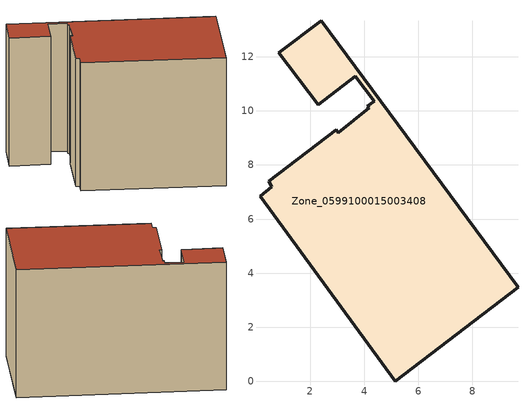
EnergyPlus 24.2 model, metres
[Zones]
Zone_0599100015003408
 floor ground (C_G): 3.04,9.19 4.19,10.11 4.12,10.18 4.36,10.37 3.67,11.28 2.3,10.23 0.84,12.15 2.4,13.34 9.68,3.48 5.14,0 0.14,6.85 0.58,7.2 0.47,7.4 2.96,9.3 z3.71
 wall outside (C_F): 2.4,13.34 0.84,12.15 2.3,10.23 3.67,11.28 4.36,10.37 4.12,10.18 4.19,10.11 3.04,9.19 2.96,9.3 0.47,7.4 0.58,7.2 0.14,6.85 5.14,0 9.68,3.48 2.4,13.34 z3.71:11.92
 roof outside (C_R): 4.19,10.11 3.04,9.19 2.96,9.3 0.47,7.4 0.58,7.2 0.14,6.85 5.14,0 9.68,3.48 2.4,13.34 0.84,12.15 2.3,10.23 3.67,11.28 4.36,10.37 4.12,10.18 z11.92
[BUILDING]
Pand.0599100015003408: North Axis=0; Terrain=City; Loads Convergence Tolerance Value=0.04; Temperature Convergence Tolerance Value=0.4; Solar Distribution=FullExterior; Maximum Number of Warmup Days=25; Minimum Number of Warmup Days=1
[Site:Location]
Rotterdam.The.Hague.AP_ZH_NLD Design_Conditions: Latitude=51.96; Longitude=4.45; Time Zone=1; Elevation=-4.5
[SITE:GROUNDTEMPERATURE:BUILDINGSURFACE]
18, 18, 18, 18, 18, 18, 18, 18, 18, 18, 18, 18
[MATERIAL] Thermal Absorptance=0.9; Solar Absorptance=0.7; Visible Absorptance=0.7
Name | Roughness | Thickness | Conductivity | Density | Specific Heat
G.TI.1975-1991 | MediumSmooth | 0.15 | 0.288461 | 540 | 1210
F.TI.1975-1991 | Rough | 0.3 | 0.230769 | 1920 | 840
R.TI.1975-1991 | MediumRough | 0.2 | 0.153846 | 1500 | 1000
[CONSTRUCTION]
C_G: G.TI.1975-1991
C_F: F.TI.1975-1991
C_R: R.TI.1975-1991
[ZONE]
Zone_0599100015003408: Type=1; Multiplier=1; Ceiling Height=Autocalculate; Volume=Autocalculate; Floor Area=autocalculate; Part of Total Floor Area=Yes
[ZONEINFILTRATION:DESIGNFLOWRATE]
Infil_Zone_0599100015003408: Zone or ZoneList or Space or SpaceList=Zone_0599100015003408; Schedule=AlwaysOn; Design Flow Rate Calculation Method=Flow/Area; Flow Rate per Floor Area=0.003; Constant Term Coefficient=1; Temperature Term Coefficient=0; Velocity Term Coefficient=0; Velocity Squared Term Coefficient=0
[HVACTEMPLATE:ZONE:IDEALLOADSAIRSYSTEM]
Zone_0599100015003408: Maximum Heating Supply Air Temperature=50; Minimum Cooling Supply Air Temperature=13; Maximum Heating Supply Air Humidity Ratio=0.0156; Minimum Cooling Supply Air Humidity Ratio=0.0077; Heating Limit=NoLimit; Cooling Limit=NoLimit; Dehumidification Control Type=ConstantSensibleHeatRatio; Cooling Sensible Heat Ratio=0.7; Dehumidification Setpoint=60; Humidification Control Type=None; Humidification Setpoint=30; Outdoor Air Method=None; Outdoor Air Flow Rate per Person=0.00944; Outdoor Air Flow Rate per Zone Floor Area=0; Outdoor Air Flow Rate per Zone=0; Demand Controlled Ventilation Type=None; Outdoor Air Economizer Type=NoEconomizer; Heat Recovery Type=None; Sensible Heat Recovery Effectiveness=0.7; Latent Heat Recovery Effectiveness=0.65
[ZONECONTROL:THERMOSTAT]
ThermostatControl_Zone_0599100015003408: Zone or ZoneList=Zone_0599100015003408; Control Type Schedule=DualSetpointControlType; Control 1=Thermostat_Zone_0599100015003408; Temperature Difference Between Cutout And Setpoint=0
[THERMOSTATSETPOINT:DUALSETPOINT]
Thermostat_Zone_0599100015003408: Heating Setpoint Temperature Schedule=HeatingSetpoint_Zone_0599100015003408; Cooling Setpoint Temperature Schedule=CoolingSetpoint_Zone_0599100015003408
[SCHEDULE:COMPACT]
HeatingSetpoint_Zone_0599100015003408: Through: 12/31, For: AllDays, Until: 24:00, 21
CoolingSetpoint_Zone_0599100015003408: Through: 12/31, For: AllDays, Until: 24:00, 24
DualSetpointControlType: Through: 12/31, For: AllDays, Until: 24:00, 4
AlwaysOn: Through: 12/31, For: AllDays, Until: 24:00, 1
